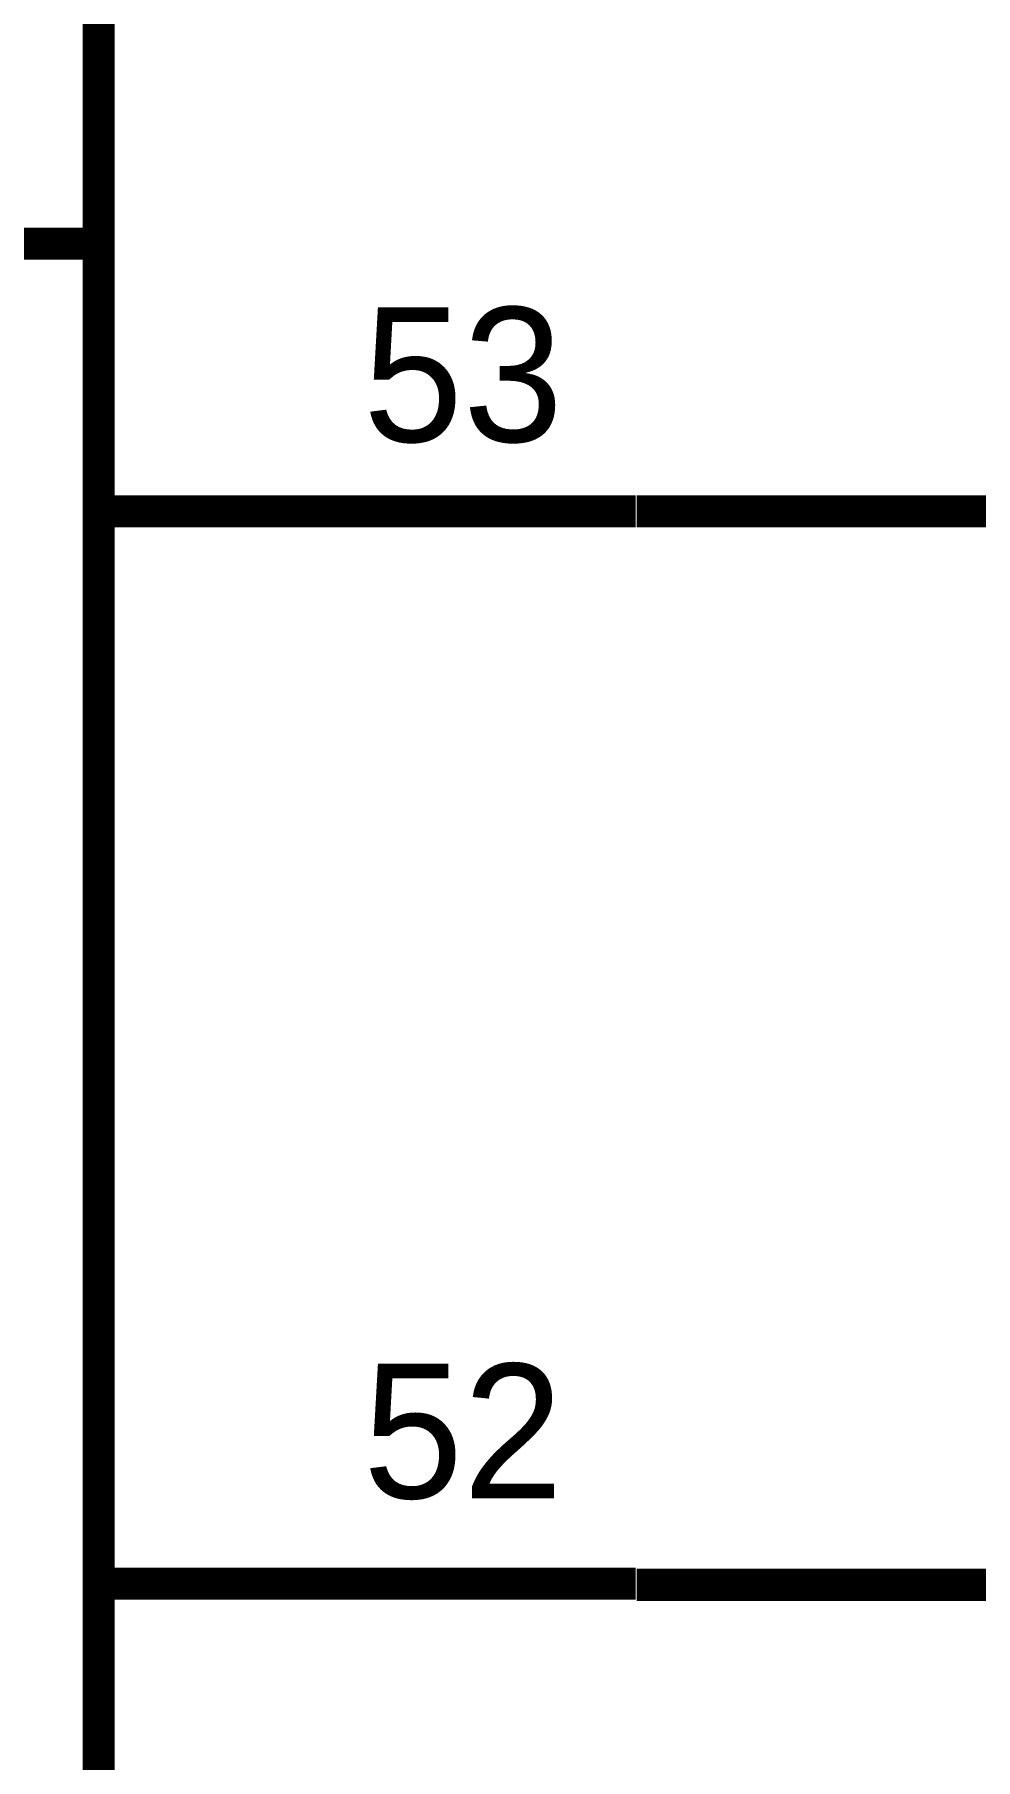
# Model space of a CAD drawing. Header units: inches. Extents: x 0 to 594, y 0 to 420.
# Drawn here: x 351.9 to 360.68, y 230.86 to 246.95 of the extents above; entities that cross this region are included whole.
import ezdxf

# ---------------------------------------------------------------- set-up
doc = ezdxf.new("R2010")
doc.units = ezdxf.units.IN
doc.layers.add('Sheet', color=255, linetype='Continuous')

msp = doc.modelspace()

# ---------------------------------------------------------------- linework, layer by layer
at = {"layer": 'Sheet'}
msp.add_lwpolyline([(265.004, 309.994, 0.3, 0.3, 0), (352.503, 309.994, 0.3, 0.3, 0), (352.503, 135.002, 0.3, 0.3, 0), (265.004, 135.002, 0.3, 0.3, 0), (265.004, 309.994, 0.3, 0.3, 0)], format="xyseb", close=True, dxfattribs=at)
for points in [[(352.503, 244.996, 0.3, 0.3, 0), (317.506, 244.996, 0.3, 0.3, 0)], [(352.503, 242.499, 0.3, 0.3, 0), (357.509, 242.499, 0.3, 0.3, 0)], [(357.52, 242.499, 0.3, 0.3, 0), (365.001, 242.499, 0.3, 0.3, 0), (375.013, 242.499, 0.3, 0.3, 0)], [(352.503, 232.498, 0.3, 0.3, 0), (357.509, 232.498, 0.3, 0.3, 0)], [(357.52, 232.487, 0.3, 0.3, 0), (365.001, 232.487, 0.3, 0.3, 0), (375.013, 232.487, 0.3, 0.3, 0)]]:
    msp.add_lwpolyline(points, format="xyseb", dxfattribs=at)

# ---------------------------------------------------------------- texts
for s, p in [('53', (354.967, 243.148)), ('52', (354.967, 233.294))]:
    msp.add_text(s, height=1.2543, dxfattribs=at).set_placement(p)

doc.saveas('drawing.dxf')
